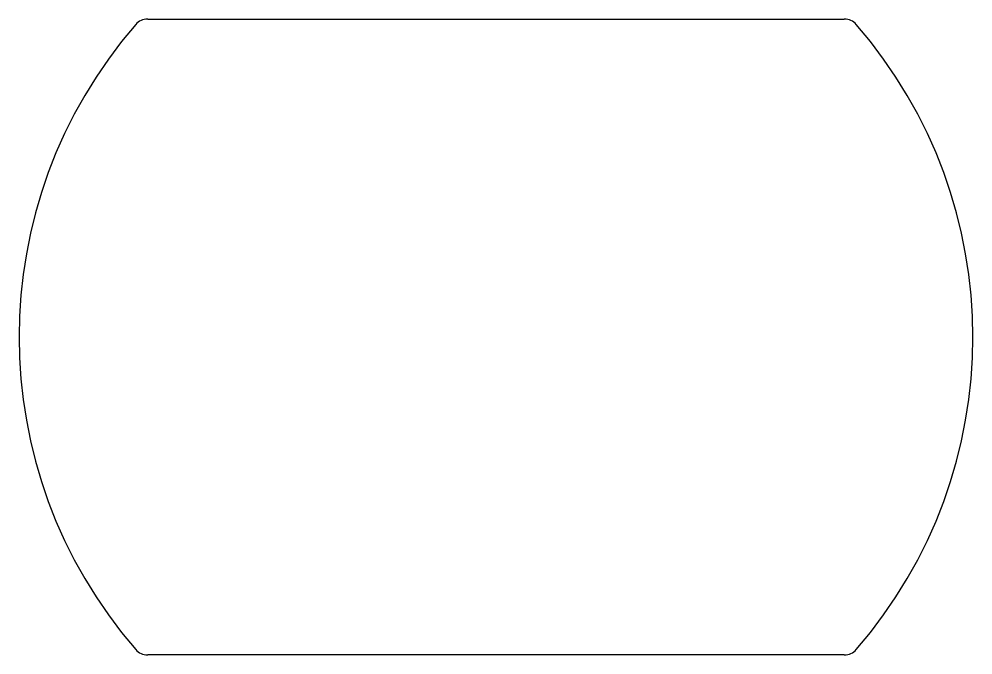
# Model space of a CAD drawing. Header units: millimetres. Extents: x -6 to 6, y -4 to 4.
import ezdxf

# ---------------------------------------------------------------- set-up
doc = ezdxf.new("R2010")
doc.units = ezdxf.units.MM
doc.layers.add('Wire002', color=7, linetype='CONTINUOUS')

msp = doc.modelspace()

# ---------------------------------------------------------------- linework, layer by layer
at = {"layer": 'Wire002'}
for p, q in [((-4.382, 4), (4.382, 4)), ((4.382, -4), (-4.382, -4))]:
    msp.add_line(p, q, dxfattribs=at)
for centre, radius, start, end in [((-4.382, 3.8), 0.2, 90, 139.0673), ((4.382, 3.8), 0.2, 40.9327, 90), ((0, 0), 6, 139.0673, -139.0673), ((0, 0), 6, -40.9327, 40.9327), ((-4.382, -3.8), 0.2, -139.0673, -90), ((4.382, -3.8), 0.2, -90, -40.9327)]:
    msp.add_arc(centre, radius, start, end, dxfattribs=at)

doc.saveas('drawing.dxf')
